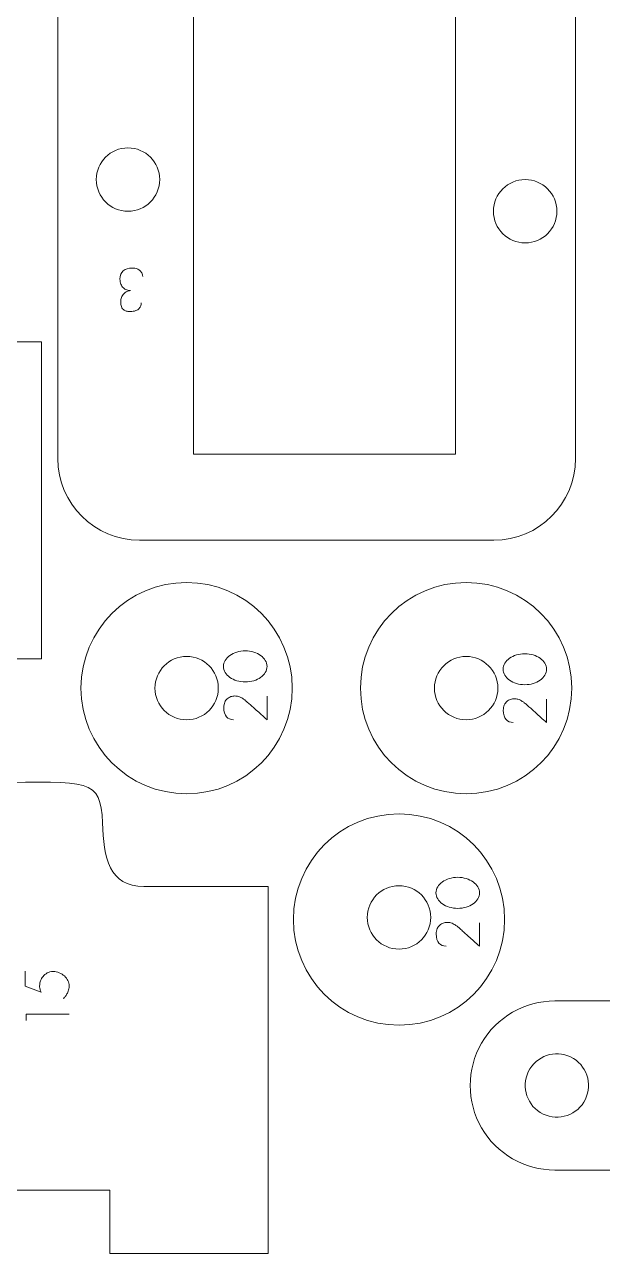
# Model space of a CAD drawing. Header units: millimetres. Extents: x 1 to 3601, y 1 to 1248.
# Drawn here: x 1504.4 to 1531.7, y 929.8 to 988 of the extents above; entities that cross this region are included whole.
import ezdxf

# ---------------------------------------------------------------- set-up
doc = ezdxf.new("R2010")
doc.units = ezdxf.units.MM
doc.layers.get('0').update_dxf_attribs({"lineweight": 5})
doc.layers.add('MARCATGE', color=1, linetype='Continuous', lineweight=5)
doc.layers.add('TALL 1', color=4, linetype='Continuous', lineweight=5)

msp = doc.modelspace()

# ---------------------------------------------------------------- linework, layer by layer
at = {"lineweight": 9}
for points, knots in [([(1472.985, 1004.341), (1472.985, 1004.341), (1472.981, 1004.315), (1472.981, 1004.315), (1472.981, 1004.315), (1472.981, 1004.315), (1456.494, 1004.315), (1456.494, 1004.315), (1456.494, 1004.315), (1456.494, 1004.315), (1456.494, 1004.289), (1456.494, 1004.289), (1456.494, 1004.289), (1456.494, 1004.289), (1456.494, 1002.989), (1456.494, 1002.989), (1456.494, 1002.989), (1456.494, 1002.989), (1453.494, 1002.989), (1453.494, 1002.989), (1453.494, 1002.989), (1453.494, 1002.989), (1453.494, 989.989), (1453.494, 989.989), (1453.494, 989.989), (1453.494, 989.989), (1456.494, 989.989), (1456.494, 989.989), (1456.494, 989.989), (1456.494, 989.989), (1456.494, 970.989), (1456.494, 970.989), (1456.494, 970.989), (1456.494, 970.989), (1453.494, 970.989), (1453.494, 970.989), (1453.494, 970.989), (1453.494, 970.989), (1453.494, 965.989), (1453.494, 965.989), (1453.494, 965.989), (1453.494, 965.989), (1456.494, 965.989), (1456.494, 965.989), (1456.494, 965.989), (1456.494, 965.989), (1456.494, 962.989), (1456.494, 962.989), (1456.494, 962.989), (1456.494, 962.989), (1453.494, 962.989), (1453.494, 962.989), (1453.494, 962.989), (1453.494, 962.989), (1453.494, 957.989), (1453.494, 957.989), (1453.494, 957.989), (1453.494, 957.989), (1456.494, 957.989), (1456.494, 957.989), (1456.494, 957.989), (1456.494, 957.989), (1456.494, 956.689), (1456.494, 956.689), (1456.494, 956.689), (1456.494, 956.689), (1479.994, 956.689), (1479.994, 956.689), (1479.994, 956.689), (1479.994, 956.689), (1479.994, 966.59), (1479.994, 966.59), (1479.994, 966.59), (1479.994, 966.59), (1482.994, 966.59), (1482.994, 966.59), (1482.994, 966.59), (1482.994, 966.59), (1482.994, 956.689), (1482.994, 956.689), (1482.994, 956.689), (1482.994, 956.689), (1502.194, 956.689), (1502.194, 956.689), (1502.194, 956.689), (1502.194, 956.689), (1502.194, 957.989), (1502.194, 957.989), (1502.194, 957.989), (1502.194, 957.989), (1505.194, 957.989), (1505.194, 957.989), (1505.194, 957.989), (1505.194, 957.989), (1505.194, 972.989), (1505.194, 972.989), (1505.194, 972.989), (1505.194, 972.989), (1502.194, 972.989), (1502.194, 972.989), (1502.194, 972.989), (1502.194, 972.989), (1502.194, 992.989), (1502.194, 992.989), (1502.194, 992.989), (1502.194, 992.989), (1505.194, 992.989), (1505.194, 992.989), (1505.194, 992.989), (1505.194, 992.989), (1505.194, 1002.989), (1505.194, 1002.989), (1505.194, 1002.989), (1505.194, 1002.989), (1502.194, 1002.989), (1502.194, 1002.989), (1502.194, 1002.989), (1502.194, 1002.989), (1502.194, 1004.289), (1502.194, 1004.289), (1502.194, 1004.289), (1502.194, 1004.289), (1482.994, 1004.289), (1482.994, 1004.289), (1482.994, 1004.289), (1482.994, 1004.289), (1482.994, 1001.82), (1482.994, 1001.82), (1482.994, 1001.82), (1482.994, 1001.82), (1479.994, 1001.82), (1479.994, 1001.82), (1479.994, 1001.82), (1479.994, 1001.82), (1479.994, 1004.315), (1479.994, 1004.315), (1479.994, 1004.315), (1479.994, 1004.315), (1476.281, 1004.315), (1476.281, 1004.315), (1476.281, 1004.315), (1476.281, 1004.315), (1476.285, 1004.341), (1476.285, 1004.341), (1476.285, 1004.341), (1476.285, 1004.341), (1476.285, 1007.641), (1476.285, 1007.641), (1476.285, 1007.641), (1476.285, 1007.641), (1472.985, 1007.641), (1472.985, 1007.641), (1472.985, 1007.641), (1472.985, 1007.641), (1472.985, 1004.341), (1472.985, 1004.341)], [0, 0, 0, 0, 0.025, 0.025, 0.025, 0.025, 0.05, 0.05, 0.05, 0.05, 0.075, 0.075, 0.075, 0.075, 0.1, 0.1, 0.1, 0.1, 0.125, 0.125, 0.125, 0.125, 0.15, 0.15, 0.15, 0.15, 0.175, 0.175, 0.175, 0.175, 0.2, 0.2, 0.2, 0.2, 0.225, 0.225, 0.225, 0.225, 0.25, 0.25, 0.25, 0.25, 0.275, 0.275, 0.275, 0.275, 0.3, 0.3, 0.3, 0.3, 0.325, 0.325, 0.325, 0.325, 0.35, 0.35, 0.35, 0.35, 0.375, 0.375, 0.375, 0.375, 0.4, 0.4, 0.4, 0.4, 0.425, 0.425, 0.425, 0.425, 0.45, 0.45, 0.45, 0.45, 0.475, 0.475, 0.475, 0.475, 0.5, 0.5, 0.5, 0.5, 0.525, 0.525, 0.525, 0.525, 0.55, 0.55, 0.55, 0.55, 0.575, 0.575, 0.575, 0.575, 0.6, 0.6, 0.6, 0.6, 0.625, 0.625, 0.625, 0.625, 0.65, 0.65, 0.65, 0.65, 0.675, 0.675, 0.675, 0.675, 0.7, 0.7, 0.7, 0.7, 0.725, 0.725, 0.725, 0.725, 0.75, 0.75, 0.75, 0.75, 0.775, 0.775, 0.775, 0.775, 0.8, 0.8, 0.8, 0.8, 0.825, 0.825, 0.825, 0.825, 0.85, 0.85, 0.85, 0.85, 0.875, 0.875, 0.875, 0.875, 0.9, 0.9, 0.9, 0.9, 0.925, 0.925, 0.925, 0.925, 0.95, 0.95, 0.95, 0.95, 1, 1, 1, 1]), ([(1505.972, 991.66), (1505.972, 991.66), (1505.972, 967.459), (1505.972, 967.459), (1505.972, 967.459), (1505.972, 965.335), (1507.711, 963.596), (1509.835, 963.596), (1509.835, 963.596), (1509.835, 963.596), (1526.61, 963.596), (1526.61, 963.596), (1526.61, 963.596), (1528.734, 963.596), (1530.472, 965.335), (1530.472, 967.459), (1530.472, 967.459), (1530.472, 967.459), (1530.472, 991.66), (1530.472, 991.66), (1530.472, 991.66), (1530.472, 993.785), (1528.734, 995.523), (1526.61, 995.523), (1526.61, 995.523), (1526.61, 995.523), (1509.835, 995.523), (1509.835, 995.523), (1509.835, 995.523), (1507.711, 995.523), (1505.972, 993.785), (1505.972, 991.66)], [0, 0, 0, 0, 0.111111, 0.111111, 0.111111, 0.111111, 0.222222, 0.222222, 0.222222, 0.222222, 0.333333, 0.333333, 0.333333, 0.333333, 0.444444, 0.444444, 0.444444, 0.444444, 0.555556, 0.555556, 0.555556, 0.555556, 0.666667, 0.666667, 0.666667, 0.666667, 0.777778, 0.777778, 0.777778, 0.777778, 1, 1, 1, 1]), ([(1512.066, 951.6), (1509.305, 951.6), (1507.066, 953.838), (1507.066, 956.6), (1507.066, 956.6), (1507.066, 959.361), (1509.305, 961.6), (1512.066, 961.6), (1512.066, 961.6), (1514.828, 961.6), (1517.066, 959.361), (1517.066, 956.6), (1517.066, 956.6), (1517.066, 953.838), (1514.828, 951.6), (1512.066, 951.6)], [0, 0, 0, 0, 0.2, 0.2, 0.2, 0.2, 0.4, 0.4, 0.4, 0.4, 0.6, 0.6, 0.6, 0.6, 1, 1, 1, 1]), ([(1525.296, 951.6), (1522.534, 951.6), (1520.296, 953.838), (1520.296, 956.6), (1520.296, 956.6), (1520.296, 959.361), (1522.534, 961.6), (1525.296, 961.6), (1525.296, 961.6), (1528.057, 961.6), (1530.296, 959.361), (1530.296, 956.6), (1530.296, 956.6), (1530.296, 953.838), (1528.057, 951.6), (1525.296, 951.6)], [0, 0, 0, 0, 0.2, 0.2, 0.2, 0.2, 0.4, 0.4, 0.4, 0.4, 0.6, 0.6, 0.6, 0.6, 1, 1, 1, 1]), ([(1497.551, 955.148), (1497.551, 955.148), (1497.551, 955.104), (1497.551, 955.104), (1497.551, 955.104), (1497.551, 955.104), (1497.551, 952.104), (1497.551, 952.104), (1497.551, 952.104), (1497.551, 952.104), (1497.551, 952.148), (1497.551, 952.148), (1497.551, 952.148), (1497.551, 952.148), (1491.421, 952.148), (1491.421, 952.148), (1491.421, 952.148), (1491.421, 952.148), (1491.421, 948.148), (1491.421, 948.148), (1491.421, 948.148), (1491.421, 948.148), (1492.671, 948.148), (1492.671, 948.148), (1492.671, 948.148), (1492.671, 948.148), (1492.671, 945.648), (1492.671, 945.648), (1492.671, 945.648), (1492.671, 945.648), (1491.421, 945.648), (1491.421, 945.648), (1491.421, 945.648), (1491.421, 945.648), (1491.421, 943.148), (1491.421, 943.148), (1491.421, 943.148), (1491.421, 943.148), (1488.421, 943.148), (1488.421, 943.148), (1488.421, 943.148), (1488.421, 943.148), (1488.421, 945.648), (1488.421, 945.648), (1488.421, 945.648), (1488.421, 945.648), (1487.171, 945.648), (1487.171, 945.648), (1487.171, 945.648), (1487.171, 945.648), (1487.171, 948.148), (1487.171, 948.148), (1487.171, 948.148), (1487.171, 948.148), (1488.421, 948.148), (1488.421, 948.148), (1488.421, 948.148), (1488.421, 948.148), (1488.421, 952.148), (1488.421, 952.148), (1488.421, 952.148), (1488.421, 952.148), (1463.924, 952.148), (1463.924, 952.148), (1463.924, 952.148), (1463.924, 952.148), (1463.924, 955.148), (1463.924, 955.148), (1463.924, 955.148), (1463.924, 955.148), (1455.924, 955.148), (1455.924, 955.148), (1455.924, 955.148), (1455.924, 955.148), (1455.924, 929.848), (1455.924, 929.848), (1455.924, 929.848), (1455.924, 929.848), (1460.924, 929.848), (1460.924, 929.848), (1460.924, 929.848), (1460.924, 929.848), (1460.924, 932.848), (1460.924, 932.848), (1460.924, 932.848), (1460.924, 932.848), (1476.424, 932.848), (1476.424, 932.848), (1476.424, 932.848), (1476.424, 932.848), (1476.424, 936.848), (1476.424, 936.848), (1476.424, 936.848), (1476.424, 936.848), (1475.174, 936.848), (1475.174, 936.848), (1475.174, 936.848), (1475.174, 936.848), (1475.174, 939.348), (1475.174, 939.348), (1475.174, 939.348), (1475.174, 939.348), (1476.424, 939.348), (1476.424, 939.348), (1476.424, 939.348), (1476.424, 939.348), (1476.424, 941.848), (1476.424, 941.848), (1476.424, 941.848), (1476.424, 941.848), (1479.424, 941.848), (1479.424, 941.848), (1479.424, 941.848), (1479.424, 941.848), (1479.424, 939.348), (1479.424, 939.348), (1479.424, 939.348), (1479.424, 939.348), (1480.674, 939.348), (1480.674, 939.348), (1480.674, 939.348), (1480.674, 939.348), (1480.674, 936.848), (1480.674, 936.848), (1480.674, 936.848), (1480.674, 936.848), (1479.424, 936.848), (1479.424, 936.848), (1479.424, 936.848), (1479.424, 936.848), (1479.424, 932.848), (1479.424, 932.848), (1479.424, 932.848), (1479.424, 932.848), (1508.424, 932.848), (1508.424, 932.848), (1508.424, 932.848), (1508.424, 932.848), (1508.424, 929.848), (1508.424, 929.848), (1508.424, 929.848), (1508.424, 929.848), (1515.924, 929.848), (1515.924, 929.848), (1515.924, 929.848), (1515.924, 929.848), (1515.924, 947.213), (1515.924, 947.213), (1515.924, 947.213), (1515.924, 947.213), (1510.045, 947.213), (1510.045, 947.213), (1510.045, 947.213), (1508.385, 947.213), (1508.149, 948.57), (1508.084, 950.232), (1508.084, 950.232), (1508.002, 952.343), (1507.446, 952.174), (1502.924, 952.124), (1502.924, 952.124), (1502.924, 953.018), (1502.924, 954.064), (1502.924, 955.148), (1502.924, 955.148), (1502.924, 955.148), (1497.551, 955.148), (1497.551, 955.148)], [0, 0, 0, 0, 0.023256, 0.023256, 0.023256, 0.023256, 0.046512, 0.046512, 0.046512, 0.046512, 0.069767, 0.069767, 0.069767, 0.069767, 0.093023, 0.093023, 0.093023, 0.093023, 0.116279, 0.116279, 0.116279, 0.116279, 0.139535, 0.139535, 0.139535, 0.139535, 0.162791, 0.162791, 0.162791, 0.162791, 0.186047, 0.186047, 0.186047, 0.186047, 0.209302, 0.209302, 0.209302, 0.209302, 0.232558, 0.232558, 0.232558, 0.232558, 0.255814, 0.255814, 0.255814, 0.255814, 0.27907, 0.27907, 0.27907, 0.27907, 0.302326, 0.302326, 0.302326, 0.302326, 0.325581, 0.325581, 0.325581, 0.325581, 0.348837, 0.348837, 0.348837, 0.348837, 0.372093, 0.372093, 0.372093, 0.372093, 0.395349, 0.395349, 0.395349, 0.395349, 0.418605, 0.418605, 0.418605, 0.418605, 0.44186, 0.44186, 0.44186, 0.44186, 0.465116, 0.465116, 0.465116, 0.465116, 0.488372, 0.488372, 0.488372, 0.488372, 0.511628, 0.511628, 0.511628, 0.511628, 0.534884, 0.534884, 0.534884, 0.534884, 0.55814, 0.55814, 0.55814, 0.55814, 0.581395, 0.581395, 0.581395, 0.581395, 0.604651, 0.604651, 0.604651, 0.604651, 0.627907, 0.627907, 0.627907, 0.627907, 0.651163, 0.651163, 0.651163, 0.651163, 0.674419, 0.674419, 0.674419, 0.674419, 0.697674, 0.697674, 0.697674, 0.697674, 0.72093, 0.72093, 0.72093, 0.72093, 0.744186, 0.744186, 0.744186, 0.744186, 0.767442, 0.767442, 0.767442, 0.767442, 0.790698, 0.790698, 0.790698, 0.790698, 0.813953, 0.813953, 0.813953, 0.813953, 0.837209, 0.837209, 0.837209, 0.837209, 0.860465, 0.860465, 0.860465, 0.860465, 0.883721, 0.883721, 0.883721, 0.883721, 0.906977, 0.906977, 0.906977, 0.906977, 0.930233, 0.930233, 0.930233, 0.930233, 0.953488, 0.953488, 0.953488, 0.953488, 1, 1, 1, 1]), ([(1522.118, 940.649), (1519.357, 940.649), (1517.118, 942.888), (1517.118, 945.649), (1517.118, 945.649), (1517.118, 948.411), (1519.357, 950.649), (1522.118, 950.649), (1522.118, 950.649), (1524.88, 950.649), (1527.118, 948.411), (1527.118, 945.649), (1527.118, 945.649), (1527.118, 942.888), (1524.88, 940.649), (1522.118, 940.649)], [0, 0, 0, 0, 0.2, 0.2, 0.2, 0.2, 0.4, 0.4, 0.4, 0.4, 0.6, 0.6, 0.6, 0.6, 1, 1, 1, 1]), ([(1567.593, 932.545), (1567.593, 932.545), (1567.816, 932.674), (1567.816, 932.674), (1567.816, 932.674), (1566.016, 931.575), (1563.714, 931.477), (1561.783, 932.545), (1561.783, 932.545), (1560.302, 933.365), (1558.536, 933.795), (1556.842, 933.795), (1556.842, 933.795), (1556.842, 933.795), (1529.489, 933.795), (1529.489, 933.795), (1529.489, 933.795), (1528.06, 933.795), (1526.739, 934.558), (1526.025, 935.795), (1526.025, 935.795), (1525.31, 937.033), (1525.31, 938.558), (1526.025, 939.795), (1526.025, 939.795), (1526.739, 941.033), (1528.06, 941.795), (1529.489, 941.795), (1529.489, 941.795), (1529.489, 941.795), (1556.842, 941.795), (1556.842, 941.795), (1556.842, 941.795), (1558.536, 941.795), (1560.302, 942.225), (1561.783, 943.045), (1561.783, 943.045), (1563.705, 944.108), (1565.995, 944.016), (1567.791, 942.932), (1567.791, 942.932), (1567.791, 942.932), (1567.593, 943.045), (1567.593, 943.045), (1567.593, 943.045), (1569.075, 942.225), (1570.841, 941.795), (1572.534, 941.795), (1572.534, 941.795), (1572.534, 941.795), (1578.062, 941.795), (1578.062, 941.795), (1578.062, 941.795), (1579.491, 941.795), (1580.811, 941.033), (1581.526, 939.795), (1581.526, 939.795), (1582.24, 938.558), (1582.24, 937.033), (1581.526, 935.795), (1581.526, 935.795), (1580.811, 934.558), (1579.491, 933.795), (1578.062, 933.795), (1578.062, 933.795), (1578.062, 933.795), (1572.534, 933.795), (1572.534, 933.795), (1572.534, 933.795), (1570.841, 933.795), (1569.075, 933.365), (1567.593, 932.545)], [0, 0, 0, 0, 0.052632, 0.052632, 0.052632, 0.052632, 0.105263, 0.105263, 0.105263, 0.105263, 0.157895, 0.157895, 0.157895, 0.157895, 0.210526, 0.210526, 0.210526, 0.210526, 0.263158, 0.263158, 0.263158, 0.263158, 0.315789, 0.315789, 0.315789, 0.315789, 0.368421, 0.368421, 0.368421, 0.368421, 0.421053, 0.421053, 0.421053, 0.421053, 0.473684, 0.473684, 0.473684, 0.473684, 0.526316, 0.526316, 0.526316, 0.526316, 0.578947, 0.578947, 0.578947, 0.578947, 0.631579, 0.631579, 0.631579, 0.631579, 0.684211, 0.684211, 0.684211, 0.684211, 0.736842, 0.736842, 0.736842, 0.736842, 0.789474, 0.789474, 0.789474, 0.789474, 0.842105, 0.842105, 0.842105, 0.842105, 0.894737, 0.894737, 0.894737, 0.894737, 1, 1, 1, 1])]:
    msp.add_open_spline(points, degree=3, knots=knots, dxfattribs=at)
at = {"layer": 'MARCATGE', "lineweight": 9}
for points, knots in [([(1509.993, 976.082), (1509.987, 976.125), (1509.974, 976.17), (1509.955, 976.216), (1509.955, 976.216), (1509.935, 976.262), (1509.906, 976.305), (1509.868, 976.344), (1509.868, 976.344), (1509.831, 976.384), (1509.781, 976.416), (1509.72, 976.441), (1509.72, 976.441), (1509.659, 976.467), (1509.583, 976.48), (1509.493, 976.48), (1509.493, 976.48), (1509.313, 976.478), (1509.17, 976.434), (1509.067, 976.348), (1509.067, 976.348), (1508.964, 976.263), (1508.912, 976.13), (1508.912, 975.949), (1508.912, 975.949), (1508.912, 975.859), (1508.926, 975.78), (1508.956, 975.712), (1508.956, 975.712), (1508.985, 975.644), (1509.023, 975.588), (1509.071, 975.544), (1509.071, 975.544), (1509.119, 975.5), (1509.173, 975.466), (1509.232, 975.444), (1509.232, 975.444), (1509.291, 975.421), (1509.351, 975.41), (1509.411, 975.41), (1509.411, 975.41), (1509.351, 975.412), (1509.293, 975.4), (1509.238, 975.373), (1509.238, 975.373), (1509.182, 975.347), (1509.133, 975.31), (1509.09, 975.262), (1509.09, 975.262), (1509.046, 975.214), (1509.011, 975.157), (1508.985, 975.092), (1508.985, 975.092), (1508.959, 975.028), (1508.946, 974.958), (1508.946, 974.882), (1508.946, 974.882), (1508.946, 974.861), (1508.946, 974.835), (1508.947, 974.803), (1508.947, 974.803), (1508.948, 974.771), (1508.953, 974.738), (1508.961, 974.704), (1508.961, 974.704), (1508.97, 974.671), (1508.983, 974.637), (1509.001, 974.603), (1509.001, 974.603), (1509.019, 974.569), (1509.044, 974.538), (1509.077, 974.511), (1509.077, 974.511), (1509.11, 974.484), (1509.152, 974.462), (1509.204, 974.446), (1509.204, 974.446), (1509.256, 974.43), (1509.318, 974.422), (1509.392, 974.422), (1509.392, 974.422), (1509.504, 974.422), (1509.594, 974.436), (1509.661, 974.463), (1509.661, 974.463), (1509.728, 974.49), (1509.78, 974.524), (1509.816, 974.565), (1509.816, 974.565), (1509.853, 974.605), (1509.878, 974.649), (1509.892, 974.697), (1509.892, 974.697), (1509.907, 974.745), (1509.916, 974.791), (1509.922, 974.834), (1509.922, 974.834), (1509.916, 974.791), (1509.907, 974.745), (1509.892, 974.697), (1509.892, 974.697), (1509.878, 974.649), (1509.853, 974.605), (1509.816, 974.565), (1509.816, 974.565), (1509.78, 974.524), (1509.728, 974.49), (1509.661, 974.463), (1509.661, 974.463), (1509.594, 974.436), (1509.504, 974.422), (1509.392, 974.422), (1509.392, 974.422), (1509.318, 974.422), (1509.256, 974.43), (1509.204, 974.446), (1509.204, 974.446), (1509.152, 974.462), (1509.11, 974.484), (1509.077, 974.511), (1509.077, 974.511), (1509.044, 974.538), (1509.019, 974.569), (1509.001, 974.603), (1509.001, 974.603), (1508.983, 974.637), (1508.97, 974.671), (1508.961, 974.704), (1508.961, 974.704), (1508.953, 974.738), (1508.948, 974.771), (1508.947, 974.802), (1508.947, 974.802), (1508.946, 974.833), (1508.946, 974.86), (1508.946, 974.882), (1508.946, 974.882), (1508.946, 974.958), (1508.959, 975.028), (1508.985, 975.092), (1508.985, 975.092), (1509.011, 975.157), (1509.046, 975.214), (1509.09, 975.262), (1509.09, 975.262), (1509.133, 975.31), (1509.182, 975.347), (1509.238, 975.373), (1509.238, 975.373), (1509.293, 975.4), (1509.351, 975.412), (1509.411, 975.41), (1509.411, 975.41), (1509.351, 975.41), (1509.291, 975.421), (1509.232, 975.444), (1509.232, 975.444), (1509.173, 975.466), (1509.119, 975.5), (1509.071, 975.544), (1509.071, 975.544), (1509.023, 975.588), (1508.985, 975.644), (1508.956, 975.712), (1508.956, 975.712), (1508.926, 975.78), (1508.912, 975.859), (1508.912, 975.949), (1508.912, 975.949), (1508.912, 976.13), (1508.964, 976.263), (1509.067, 976.348), (1509.067, 976.348), (1509.17, 976.434), (1509.313, 976.478), (1509.493, 976.48), (1509.493, 976.48), (1509.583, 976.48), (1509.659, 976.467), (1509.72, 976.441), (1509.72, 976.441), (1509.781, 976.416), (1509.831, 976.384), (1509.868, 976.344), (1509.868, 976.344), (1509.906, 976.305), (1509.935, 976.262), (1509.955, 976.216), (1509.955, 976.216), (1509.974, 976.17), (1509.987, 976.125), (1509.993, 976.082)], [0, 0, 0, 0, 0.020408, 0.020408, 0.020408, 0.020408, 0.040816, 0.040816, 0.040816, 0.040816, 0.061224, 0.061224, 0.061224, 0.061224, 0.081633, 0.081633, 0.081633, 0.081633, 0.102041, 0.102041, 0.102041, 0.102041, 0.122449, 0.122449, 0.122449, 0.122449, 0.142857, 0.142857, 0.142857, 0.142857, 0.163265, 0.163265, 0.163265, 0.163265, 0.183673, 0.183673, 0.183673, 0.183673, 0.204082, 0.204082, 0.204082, 0.204082, 0.22449, 0.22449, 0.22449, 0.22449, 0.244898, 0.244898, 0.244898, 0.244898, 0.265306, 0.265306, 0.265306, 0.265306, 0.285714, 0.285714, 0.285714, 0.285714, 0.306122, 0.306122, 0.306122, 0.306122, 0.326531, 0.326531, 0.326531, 0.326531, 0.346939, 0.346939, 0.346939, 0.346939, 0.367347, 0.367347, 0.367347, 0.367347, 0.387755, 0.387755, 0.387755, 0.387755, 0.408163, 0.408163, 0.408163, 0.408163, 0.428571, 0.428571, 0.428571, 0.428571, 0.44898, 0.44898, 0.44898, 0.44898, 0.469388, 0.469388, 0.469388, 0.469388, 0.489796, 0.489796, 0.489796, 0.489796, 0.510204, 0.510204, 0.510204, 0.510204, 0.530612, 0.530612, 0.530612, 0.530612, 0.55102, 0.55102, 0.55102, 0.55102, 0.571429, 0.571429, 0.571429, 0.571429, 0.591837, 0.591837, 0.591837, 0.591837, 0.612245, 0.612245, 0.612245, 0.612245, 0.632653, 0.632653, 0.632653, 0.632653, 0.653061, 0.653061, 0.653061, 0.653061, 0.673469, 0.673469, 0.673469, 0.673469, 0.693878, 0.693878, 0.693878, 0.693878, 0.714286, 0.714286, 0.714286, 0.714286, 0.734694, 0.734694, 0.734694, 0.734694, 0.755102, 0.755102, 0.755102, 0.755102, 0.77551, 0.77551, 0.77551, 0.77551, 0.795918, 0.795918, 0.795918, 0.795918, 0.816327, 0.816327, 0.816327, 0.816327, 0.836735, 0.836735, 0.836735, 0.836735, 0.857143, 0.857143, 0.857143, 0.857143, 0.877551, 0.877551, 0.877551, 0.877551, 0.897959, 0.897959, 0.897959, 0.897959, 0.918367, 0.918367, 0.918367, 0.918367, 0.938776, 0.938776, 0.938776, 0.938776, 0.959184, 0.959184, 0.959184, 0.959184, 1, 1, 1, 1]), ([(1515.87, 957.628), (1515.87, 957.526), (1515.844, 957.431), (1515.79, 957.343), (1515.79, 957.343), (1515.736, 957.254), (1515.663, 957.177), (1515.57, 957.11), (1515.57, 957.11), (1515.477, 957.043), (1515.368, 956.99), (1515.243, 956.952), (1515.243, 956.952), (1515.117, 956.913), (1514.984, 956.894), (1514.843, 956.894), (1514.843, 956.894), (1514.702, 956.894), (1514.569, 956.913), (1514.444, 956.952), (1514.444, 956.952), (1514.319, 956.99), (1514.21, 957.043), (1514.116, 957.11), (1514.116, 957.11), (1514.023, 957.177), (1513.949, 957.254), (1513.895, 957.343), (1513.895, 957.343), (1513.84, 957.431), (1513.813, 957.526), (1513.813, 957.628), (1513.813, 957.628), (1513.813, 957.729), (1513.84, 957.824), (1513.895, 957.913), (1513.895, 957.913), (1513.949, 958.001), (1514.023, 958.079), (1514.116, 958.146), (1514.116, 958.146), (1514.21, 958.212), (1514.319, 958.265), (1514.444, 958.304), (1514.444, 958.304), (1514.569, 958.342), (1514.702, 958.361), (1514.843, 958.361), (1514.843, 958.361), (1514.984, 958.361), (1515.117, 958.342), (1515.243, 958.304), (1515.243, 958.304), (1515.368, 958.265), (1515.477, 958.212), (1515.57, 958.146), (1515.57, 958.146), (1515.663, 958.079), (1515.736, 958.001), (1515.79, 957.913), (1515.79, 957.913), (1515.844, 957.824), (1515.87, 957.729), (1515.87, 957.628)], [0, 0, 0, 0, 0.058824, 0.058824, 0.058824, 0.058824, 0.117647, 0.117647, 0.117647, 0.117647, 0.176471, 0.176471, 0.176471, 0.176471, 0.235294, 0.235294, 0.235294, 0.235294, 0.294118, 0.294118, 0.294118, 0.294118, 0.352941, 0.352941, 0.352941, 0.352941, 0.411765, 0.411765, 0.411765, 0.411765, 0.470588, 0.470588, 0.470588, 0.470588, 0.529412, 0.529412, 0.529412, 0.529412, 0.588235, 0.588235, 0.588235, 0.588235, 0.647059, 0.647059, 0.647059, 0.647059, 0.705882, 0.705882, 0.705882, 0.705882, 0.764706, 0.764706, 0.764706, 0.764706, 0.823529, 0.823529, 0.823529, 0.823529, 0.882353, 0.882353, 0.882353, 0.882353, 1, 1, 1, 1]), ([(1529.1, 957.495), (1529.1, 957.394), (1529.073, 957.299), (1529.019, 957.21), (1529.019, 957.21), (1528.966, 957.122), (1528.892, 957.044), (1528.799, 956.977), (1528.799, 956.977), (1528.706, 956.911), (1528.597, 956.858), (1528.472, 956.819), (1528.472, 956.819), (1528.347, 956.781), (1528.213, 956.762), (1528.072, 956.762), (1528.072, 956.762), (1527.931, 956.762), (1527.798, 956.781), (1527.673, 956.819), (1527.673, 956.819), (1527.548, 956.858), (1527.439, 956.911), (1527.346, 956.977), (1527.346, 956.977), (1527.253, 957.044), (1527.179, 957.122), (1527.124, 957.21), (1527.124, 957.21), (1527.07, 957.299), (1527.042, 957.394), (1527.042, 957.495), (1527.042, 957.495), (1527.042, 957.597), (1527.07, 957.692), (1527.124, 957.78), (1527.124, 957.78), (1527.179, 957.869), (1527.253, 957.946), (1527.346, 958.013), (1527.346, 958.013), (1527.439, 958.08), (1527.548, 958.133), (1527.673, 958.171), (1527.673, 958.171), (1527.798, 958.21), (1527.931, 958.229), (1528.072, 958.229), (1528.072, 958.229), (1528.213, 958.229), (1528.347, 958.21), (1528.472, 958.171), (1528.472, 958.171), (1528.597, 958.133), (1528.706, 958.08), (1528.799, 958.013), (1528.799, 958.013), (1528.892, 957.946), (1528.966, 957.869), (1529.019, 957.78), (1529.019, 957.78), (1529.073, 957.692), (1529.1, 957.597), (1529.1, 957.495)], [0, 0, 0, 0, 0.058824, 0.058824, 0.058824, 0.058824, 0.117647, 0.117647, 0.117647, 0.117647, 0.176471, 0.176471, 0.176471, 0.176471, 0.235294, 0.235294, 0.235294, 0.235294, 0.294118, 0.294118, 0.294118, 0.294118, 0.352941, 0.352941, 0.352941, 0.352941, 0.411765, 0.411765, 0.411765, 0.411765, 0.470588, 0.470588, 0.470588, 0.470588, 0.529412, 0.529412, 0.529412, 0.529412, 0.588235, 0.588235, 0.588235, 0.588235, 0.647059, 0.647059, 0.647059, 0.647059, 0.705882, 0.705882, 0.705882, 0.705882, 0.764706, 0.764706, 0.764706, 0.764706, 0.823529, 0.823529, 0.823529, 0.823529, 0.882353, 0.882353, 0.882353, 0.882353, 1, 1, 1, 1]), ([(1515.87, 955.102), (1515.682, 955.271), (1515.512, 955.425), (1515.36, 955.562), (1515.36, 955.562), (1515.296, 955.62), (1515.232, 955.678), (1515.168, 955.735), (1515.168, 955.735), (1515.104, 955.793), (1515.045, 955.845), (1514.993, 955.891), (1514.993, 955.891), (1514.94, 955.937), (1514.895, 955.975), (1514.859, 956.006), (1514.859, 956.006), (1514.822, 956.037), (1514.799, 956.056), (1514.79, 956.061), (1514.79, 956.061), (1514.771, 956.073), (1514.749, 956.088), (1514.723, 956.107), (1514.723, 956.107), (1514.698, 956.125), (1514.668, 956.144), (1514.633, 956.162), (1514.633, 956.162), (1514.598, 956.179), (1514.557, 956.195), (1514.51, 956.208), (1514.51, 956.208), (1514.463, 956.221), (1514.409, 956.228), (1514.346, 956.228), (1514.346, 956.228), (1514.284, 956.228), (1514.222, 956.218), (1514.16, 956.197), (1514.16, 956.197), (1514.098, 956.176), (1514.042, 956.144), (1513.992, 956.101), (1513.992, 956.101), (1513.942, 956.058), (1513.902, 956.002), (1513.871, 955.933), (1513.871, 955.933), (1513.84, 955.864), (1513.824, 955.781), (1513.824, 955.683), (1513.824, 955.683), (1513.826, 955.486), (1513.87, 955.34), (1513.954, 955.247), (1513.954, 955.247), (1514.039, 955.154), (1514.151, 955.107), (1514.29, 955.107), (1514.29, 955.107), (1514.151, 955.107), (1514.039, 955.154), (1513.954, 955.247), (1513.954, 955.247), (1513.87, 955.34), (1513.826, 955.486), (1513.824, 955.683), (1513.824, 955.683), (1513.824, 955.781), (1513.84, 955.864), (1513.871, 955.933), (1513.871, 955.933), (1513.902, 956.002), (1513.942, 956.058), (1513.992, 956.101), (1513.992, 956.101), (1514.042, 956.144), (1514.098, 956.176), (1514.16, 956.197), (1514.16, 956.197), (1514.222, 956.218), (1514.284, 956.228), (1514.346, 956.228), (1514.346, 956.228), (1514.409, 956.228), (1514.463, 956.221), (1514.51, 956.208), (1514.51, 956.208), (1514.557, 956.195), (1514.598, 956.179), (1514.633, 956.162), (1514.633, 956.162), (1514.668, 956.144), (1514.698, 956.125), (1514.723, 956.107), (1514.723, 956.107), (1514.749, 956.088), (1514.771, 956.073), (1514.79, 956.061), (1514.79, 956.061), (1514.799, 956.056), (1514.822, 956.037), (1514.859, 956.006), (1514.859, 956.006), (1514.895, 955.975), (1514.94, 955.937), (1514.993, 955.891), (1514.993, 955.891), (1515.045, 955.845), (1515.104, 955.793), (1515.168, 955.735), (1515.168, 955.735), (1515.232, 955.678), (1515.296, 955.62), (1515.36, 955.562), (1515.36, 955.562), (1515.512, 955.425), (1515.682, 955.271), (1515.87, 955.102), (1515.87, 955.102), (1515.87, 955.102), (1515.87, 956.214), (1515.87, 956.214), (1515.87, 956.214), (1515.87, 956.214), (1515.87, 955.102), (1515.87, 955.102)], [0, 0, 0, 0, 0.030303, 0.030303, 0.030303, 0.030303, 0.060606, 0.060606, 0.060606, 0.060606, 0.090909, 0.090909, 0.090909, 0.090909, 0.121212, 0.121212, 0.121212, 0.121212, 0.151515, 0.151515, 0.151515, 0.151515, 0.181818, 0.181818, 0.181818, 0.181818, 0.212121, 0.212121, 0.212121, 0.212121, 0.242424, 0.242424, 0.242424, 0.242424, 0.272727, 0.272727, 0.272727, 0.272727, 0.30303, 0.30303, 0.30303, 0.30303, 0.333333, 0.333333, 0.333333, 0.333333, 0.363636, 0.363636, 0.363636, 0.363636, 0.393939, 0.393939, 0.393939, 0.393939, 0.424242, 0.424242, 0.424242, 0.424242, 0.454545, 0.454545, 0.454545, 0.454545, 0.484848, 0.484848, 0.484848, 0.484848, 0.515152, 0.515152, 0.515152, 0.515152, 0.545455, 0.545455, 0.545455, 0.545455, 0.575758, 0.575758, 0.575758, 0.575758, 0.606061, 0.606061, 0.606061, 0.606061, 0.636364, 0.636364, 0.636364, 0.636364, 0.666667, 0.666667, 0.666667, 0.666667, 0.69697, 0.69697, 0.69697, 0.69697, 0.727273, 0.727273, 0.727273, 0.727273, 0.757576, 0.757576, 0.757576, 0.757576, 0.787879, 0.787879, 0.787879, 0.787879, 0.818182, 0.818182, 0.818182, 0.818182, 0.848485, 0.848485, 0.848485, 0.848485, 0.878788, 0.878788, 0.878788, 0.878788, 0.909091, 0.909091, 0.909091, 0.909091, 0.939394, 0.939394, 0.939394, 0.939394, 1, 1, 1, 1]), ([(1529.1, 954.97), (1528.912, 955.139), (1528.741, 955.292), (1528.589, 955.43), (1528.589, 955.43), (1528.525, 955.488), (1528.461, 955.546), (1528.397, 955.603), (1528.397, 955.603), (1528.333, 955.661), (1528.275, 955.712), (1528.222, 955.758), (1528.222, 955.758), (1528.169, 955.804), (1528.125, 955.843), (1528.088, 955.874), (1528.088, 955.874), (1528.051, 955.905), (1528.028, 955.923), (1528.019, 955.929), (1528.019, 955.929), (1528, 955.94), (1527.978, 955.955), (1527.952, 955.974), (1527.952, 955.974), (1527.927, 955.993), (1527.897, 956.011), (1527.862, 956.029), (1527.862, 956.029), (1527.827, 956.047), (1527.786, 956.063), (1527.739, 956.076), (1527.739, 956.076), (1527.692, 956.089), (1527.638, 956.096), (1527.576, 956.096), (1527.576, 956.096), (1527.514, 956.096), (1527.451, 956.085), (1527.389, 956.065), (1527.389, 956.065), (1527.327, 956.044), (1527.271, 956.012), (1527.221, 955.969), (1527.221, 955.969), (1527.172, 955.925), (1527.131, 955.869), (1527.1, 955.801), (1527.1, 955.801), (1527.069, 955.732), (1527.054, 955.649), (1527.054, 955.551), (1527.054, 955.551), (1527.055, 955.353), (1527.099, 955.208), (1527.183, 955.115), (1527.183, 955.115), (1527.268, 955.022), (1527.38, 954.975), (1527.519, 954.975), (1527.519, 954.975), (1527.38, 954.975), (1527.268, 955.022), (1527.183, 955.115), (1527.183, 955.115), (1527.099, 955.208), (1527.055, 955.353), (1527.054, 955.551), (1527.054, 955.551), (1527.054, 955.649), (1527.069, 955.732), (1527.1, 955.801), (1527.1, 955.801), (1527.131, 955.869), (1527.172, 955.925), (1527.221, 955.969), (1527.221, 955.969), (1527.271, 956.012), (1527.327, 956.044), (1527.389, 956.065), (1527.389, 956.065), (1527.451, 956.085), (1527.514, 956.096), (1527.576, 956.096), (1527.576, 956.096), (1527.638, 956.096), (1527.692, 956.089), (1527.739, 956.076), (1527.739, 956.076), (1527.786, 956.063), (1527.827, 956.047), (1527.862, 956.029), (1527.862, 956.029), (1527.897, 956.011), (1527.927, 955.993), (1527.952, 955.974), (1527.952, 955.974), (1527.978, 955.955), (1528, 955.94), (1528.019, 955.929), (1528.019, 955.929), (1528.028, 955.923), (1528.051, 955.905), (1528.088, 955.874), (1528.088, 955.874), (1528.125, 955.843), (1528.169, 955.804), (1528.222, 955.758), (1528.222, 955.758), (1528.275, 955.712), (1528.333, 955.661), (1528.397, 955.603), (1528.397, 955.603), (1528.461, 955.546), (1528.525, 955.488), (1528.589, 955.43), (1528.589, 955.43), (1528.741, 955.292), (1528.912, 955.139), (1529.1, 954.97), (1529.1, 954.97), (1529.1, 954.97), (1529.1, 956.081), (1529.1, 956.081), (1529.1, 956.081), (1529.1, 956.081), (1529.1, 954.97), (1529.1, 954.97)], [0, 0, 0, 0, 0.030303, 0.030303, 0.030303, 0.030303, 0.060606, 0.060606, 0.060606, 0.060606, 0.090909, 0.090909, 0.090909, 0.090909, 0.121212, 0.121212, 0.121212, 0.121212, 0.151515, 0.151515, 0.151515, 0.151515, 0.181818, 0.181818, 0.181818, 0.181818, 0.212121, 0.212121, 0.212121, 0.212121, 0.242424, 0.242424, 0.242424, 0.242424, 0.272727, 0.272727, 0.272727, 0.272727, 0.30303, 0.30303, 0.30303, 0.30303, 0.333333, 0.333333, 0.333333, 0.333333, 0.363636, 0.363636, 0.363636, 0.363636, 0.393939, 0.393939, 0.393939, 0.393939, 0.424242, 0.424242, 0.424242, 0.424242, 0.454545, 0.454545, 0.454545, 0.454545, 0.484848, 0.484848, 0.484848, 0.484848, 0.515152, 0.515152, 0.515152, 0.515152, 0.545455, 0.545455, 0.545455, 0.545455, 0.575758, 0.575758, 0.575758, 0.575758, 0.606061, 0.606061, 0.606061, 0.606061, 0.636364, 0.636364, 0.636364, 0.636364, 0.666667, 0.666667, 0.666667, 0.666667, 0.69697, 0.69697, 0.69697, 0.69697, 0.727273, 0.727273, 0.727273, 0.727273, 0.757576, 0.757576, 0.757576, 0.757576, 0.787879, 0.787879, 0.787879, 0.787879, 0.818182, 0.818182, 0.818182, 0.818182, 0.848485, 0.848485, 0.848485, 0.848485, 0.878788, 0.878788, 0.878788, 0.878788, 0.909091, 0.909091, 0.909091, 0.909091, 0.939394, 0.939394, 0.939394, 0.939394, 1, 1, 1, 1]), ([(1525.925, 946.912), (1525.925, 946.81), (1525.898, 946.715), (1525.844, 946.627), (1525.844, 946.627), (1525.791, 946.538), (1525.717, 946.461), (1525.624, 946.394), (1525.624, 946.394), (1525.531, 946.327), (1525.422, 946.275), (1525.297, 946.236), (1525.297, 946.236), (1525.172, 946.197), (1525.038, 946.178), (1524.897, 946.178), (1524.897, 946.178), (1524.756, 946.178), (1524.623, 946.197), (1524.498, 946.236), (1524.498, 946.236), (1524.373, 946.275), (1524.264, 946.327), (1524.171, 946.394), (1524.171, 946.394), (1524.078, 946.461), (1524.004, 946.538), (1523.949, 946.627), (1523.949, 946.627), (1523.895, 946.715), (1523.867, 946.81), (1523.867, 946.912), (1523.867, 946.912), (1523.867, 947.014), (1523.895, 947.109), (1523.949, 947.197), (1523.949, 947.197), (1524.004, 947.285), (1524.078, 947.363), (1524.171, 947.43), (1524.171, 947.43), (1524.264, 947.497), (1524.373, 947.549), (1524.498, 947.588), (1524.498, 947.588), (1524.623, 947.626), (1524.756, 947.646), (1524.897, 947.646), (1524.897, 947.646), (1525.038, 947.646), (1525.172, 947.626), (1525.297, 947.588), (1525.297, 947.588), (1525.422, 947.549), (1525.531, 947.497), (1525.624, 947.43), (1525.624, 947.43), (1525.717, 947.363), (1525.791, 947.285), (1525.844, 947.197), (1525.844, 947.197), (1525.898, 947.109), (1525.925, 947.014), (1525.925, 946.912)], [0, 0, 0, 0, 0.058824, 0.058824, 0.058824, 0.058824, 0.117647, 0.117647, 0.117647, 0.117647, 0.176471, 0.176471, 0.176471, 0.176471, 0.235294, 0.235294, 0.235294, 0.235294, 0.294118, 0.294118, 0.294118, 0.294118, 0.352941, 0.352941, 0.352941, 0.352941, 0.411765, 0.411765, 0.411765, 0.411765, 0.470588, 0.470588, 0.470588, 0.470588, 0.529412, 0.529412, 0.529412, 0.529412, 0.588235, 0.588235, 0.588235, 0.588235, 0.647059, 0.647059, 0.647059, 0.647059, 0.705882, 0.705882, 0.705882, 0.705882, 0.764706, 0.764706, 0.764706, 0.764706, 0.823529, 0.823529, 0.823529, 0.823529, 0.882353, 0.882353, 0.882353, 0.882353, 1, 1, 1, 1]), ([(1525.925, 944.386), (1525.737, 944.555), (1525.566, 944.709), (1525.414, 944.846), (1525.414, 944.846), (1525.35, 944.904), (1525.286, 944.962), (1525.222, 945.02), (1525.222, 945.02), (1525.158, 945.077), (1525.1, 945.129), (1525.047, 945.175), (1525.047, 945.175), (1524.994, 945.221), (1524.95, 945.26), (1524.913, 945.291), (1524.913, 945.291), (1524.876, 945.322), (1524.853, 945.34), (1524.844, 945.346), (1524.844, 945.346), (1524.825, 945.357), (1524.803, 945.372), (1524.777, 945.391), (1524.777, 945.391), (1524.752, 945.41), (1524.722, 945.428), (1524.687, 945.446), (1524.687, 945.446), (1524.652, 945.464), (1524.611, 945.479), (1524.564, 945.492), (1524.564, 945.492), (1524.517, 945.506), (1524.463, 945.512), (1524.401, 945.512), (1524.401, 945.512), (1524.339, 945.512), (1524.276, 945.502), (1524.214, 945.481), (1524.214, 945.481), (1524.152, 945.46), (1524.096, 945.428), (1524.046, 945.385), (1524.046, 945.385), (1523.997, 945.342), (1523.956, 945.286), (1523.925, 945.217), (1523.925, 945.217), (1523.894, 945.149), (1523.879, 945.065), (1523.879, 944.968), (1523.879, 944.968), (1523.88, 944.77), (1523.924, 944.625), (1524.008, 944.531), (1524.008, 944.531), (1524.093, 944.438), (1524.205, 944.392), (1524.344, 944.392), (1524.344, 944.392), (1524.205, 944.392), (1524.093, 944.438), (1524.008, 944.531), (1524.008, 944.531), (1523.924, 944.625), (1523.88, 944.77), (1523.879, 944.968), (1523.879, 944.968), (1523.879, 945.065), (1523.894, 945.149), (1523.925, 945.217), (1523.925, 945.217), (1523.956, 945.286), (1523.997, 945.342), (1524.046, 945.385), (1524.046, 945.385), (1524.096, 945.428), (1524.152, 945.46), (1524.214, 945.481), (1524.214, 945.481), (1524.276, 945.502), (1524.339, 945.512), (1524.401, 945.512), (1524.401, 945.512), (1524.463, 945.512), (1524.517, 945.506), (1524.564, 945.492), (1524.564, 945.492), (1524.611, 945.479), (1524.652, 945.464), (1524.687, 945.446), (1524.687, 945.446), (1524.722, 945.428), (1524.752, 945.41), (1524.777, 945.391), (1524.777, 945.391), (1524.803, 945.372), (1524.825, 945.357), (1524.844, 945.346), (1524.844, 945.346), (1524.853, 945.34), (1524.876, 945.322), (1524.913, 945.291), (1524.913, 945.291), (1524.95, 945.26), (1524.994, 945.221), (1525.047, 945.175), (1525.047, 945.175), (1525.1, 945.129), (1525.158, 945.077), (1525.222, 945.02), (1525.222, 945.02), (1525.286, 944.962), (1525.35, 944.904), (1525.414, 944.846), (1525.414, 944.846), (1525.566, 944.709), (1525.737, 944.555), (1525.925, 944.386), (1525.925, 944.386), (1525.925, 944.386), (1525.925, 945.498), (1525.925, 945.498), (1525.925, 945.498), (1525.925, 945.498), (1525.925, 944.386), (1525.925, 944.386)], [0, 0, 0, 0, 0.030303, 0.030303, 0.030303, 0.030303, 0.060606, 0.060606, 0.060606, 0.060606, 0.090909, 0.090909, 0.090909, 0.090909, 0.121212, 0.121212, 0.121212, 0.121212, 0.151515, 0.151515, 0.151515, 0.151515, 0.181818, 0.181818, 0.181818, 0.181818, 0.212121, 0.212121, 0.212121, 0.212121, 0.242424, 0.242424, 0.242424, 0.242424, 0.272727, 0.272727, 0.272727, 0.272727, 0.30303, 0.30303, 0.30303, 0.30303, 0.333333, 0.333333, 0.333333, 0.333333, 0.363636, 0.363636, 0.363636, 0.363636, 0.393939, 0.393939, 0.393939, 0.393939, 0.424242, 0.424242, 0.424242, 0.424242, 0.454545, 0.454545, 0.454545, 0.454545, 0.484848, 0.484848, 0.484848, 0.484848, 0.515152, 0.515152, 0.515152, 0.515152, 0.545455, 0.545455, 0.545455, 0.545455, 0.575758, 0.575758, 0.575758, 0.575758, 0.606061, 0.606061, 0.606061, 0.606061, 0.636364, 0.636364, 0.636364, 0.636364, 0.666667, 0.666667, 0.666667, 0.666667, 0.69697, 0.69697, 0.69697, 0.69697, 0.727273, 0.727273, 0.727273, 0.727273, 0.757576, 0.757576, 0.757576, 0.757576, 0.787879, 0.787879, 0.787879, 0.787879, 0.818182, 0.818182, 0.818182, 0.818182, 0.848485, 0.848485, 0.848485, 0.848485, 0.878788, 0.878788, 0.878788, 0.878788, 0.909091, 0.909091, 0.909091, 0.909091, 0.939394, 0.939394, 0.939394, 0.939394, 1, 1, 1, 1]), ([(1506.227, 941.911), (1506.24, 941.922), (1506.261, 941.943), (1506.29, 941.973), (1506.29, 941.973), (1506.32, 942.003), (1506.35, 942.042), (1506.381, 942.09), (1506.381, 942.09), (1506.412, 942.138), (1506.439, 942.196), (1506.464, 942.264), (1506.464, 942.264), (1506.488, 942.332), (1506.502, 942.411), (1506.503, 942.501), (1506.503, 942.501), (1506.503, 942.591), (1506.484, 942.677), (1506.444, 942.759), (1506.444, 942.759), (1506.405, 942.841), (1506.35, 942.914), (1506.28, 942.978), (1506.28, 942.978), (1506.211, 943.042), (1506.13, 943.093), (1506.038, 943.13), (1506.038, 943.13), (1505.946, 943.168), (1505.848, 943.187), (1505.744, 943.187), (1505.744, 943.187), (1505.641, 943.187), (1505.55, 943.165), (1505.471, 943.12), (1505.471, 943.12), (1505.391, 943.076), (1505.325, 943.022), (1505.272, 942.958), (1505.272, 942.958), (1505.218, 942.894), (1505.178, 942.826), (1505.152, 942.755), (1505.152, 942.755), (1505.125, 942.683), (1505.112, 942.62), (1505.112, 942.566), (1505.112, 942.566), (1505.106, 942.532), (1505.105, 942.496), (1505.109, 942.459), (1505.109, 942.459), (1505.113, 942.427), (1505.12, 942.389), (1505.129, 942.346), (1505.129, 942.346), (1505.138, 942.302), (1505.153, 942.258), (1505.174, 942.213), (1505.174, 942.213), (1505.174, 942.213), (1504.423, 942.495), (1504.423, 942.495), (1504.423, 942.495), (1504.423, 942.495), (1504.423, 943.206), (1504.423, 943.206), (1504.423, 943.206), (1504.423, 943.206), (1504.423, 942.495), (1504.423, 942.495), (1504.423, 942.495), (1504.423, 942.495), (1505.174, 942.213), (1505.174, 942.213), (1505.174, 942.213), (1505.153, 942.258), (1505.138, 942.302), (1505.129, 942.346), (1505.129, 942.346), (1505.12, 942.389), (1505.113, 942.427), (1505.109, 942.459), (1505.109, 942.459), (1505.105, 942.496), (1505.106, 942.532), (1505.112, 942.566), (1505.112, 942.566), (1505.112, 942.62), (1505.125, 942.683), (1505.152, 942.755), (1505.152, 942.755), (1505.178, 942.826), (1505.218, 942.894), (1505.272, 942.958), (1505.272, 942.958), (1505.325, 943.022), (1505.391, 943.076), (1505.471, 943.12), (1505.471, 943.12), (1505.55, 943.165), (1505.641, 943.187), (1505.744, 943.187), (1505.744, 943.187), (1505.848, 943.187), (1505.946, 943.168), (1506.038, 943.13), (1506.038, 943.13), (1506.13, 943.093), (1506.211, 943.042), (1506.28, 942.978), (1506.28, 942.978), (1506.35, 942.914), (1506.405, 942.841), (1506.444, 942.759), (1506.444, 942.759), (1506.484, 942.677), (1506.503, 942.591), (1506.503, 942.501), (1506.503, 942.501), (1506.502, 942.411), (1506.488, 942.332), (1506.464, 942.264), (1506.464, 942.264), (1506.439, 942.196), (1506.412, 942.138), (1506.381, 942.09), (1506.381, 942.09), (1506.35, 942.042), (1506.32, 942.003), (1506.29, 941.973), (1506.29, 941.973), (1506.261, 941.943), (1506.24, 941.922), (1506.227, 941.911)], [0, 0, 0, 0, 0.028571, 0.028571, 0.028571, 0.028571, 0.057143, 0.057143, 0.057143, 0.057143, 0.085714, 0.085714, 0.085714, 0.085714, 0.114286, 0.114286, 0.114286, 0.114286, 0.142857, 0.142857, 0.142857, 0.142857, 0.171429, 0.171429, 0.171429, 0.171429, 0.2, 0.2, 0.2, 0.2, 0.228571, 0.228571, 0.228571, 0.228571, 0.257143, 0.257143, 0.257143, 0.257143, 0.285714, 0.285714, 0.285714, 0.285714, 0.314286, 0.314286, 0.314286, 0.314286, 0.342857, 0.342857, 0.342857, 0.342857, 0.371429, 0.371429, 0.371429, 0.371429, 0.4, 0.4, 0.4, 0.4, 0.428571, 0.428571, 0.428571, 0.428571, 0.457143, 0.457143, 0.457143, 0.457143, 0.485714, 0.485714, 0.485714, 0.485714, 0.514286, 0.514286, 0.514286, 0.514286, 0.542857, 0.542857, 0.542857, 0.542857, 0.571429, 0.571429, 0.571429, 0.571429, 0.6, 0.6, 0.6, 0.6, 0.628571, 0.628571, 0.628571, 0.628571, 0.657143, 0.657143, 0.657143, 0.657143, 0.685714, 0.685714, 0.685714, 0.685714, 0.714286, 0.714286, 0.714286, 0.714286, 0.742857, 0.742857, 0.742857, 0.742857, 0.771429, 0.771429, 0.771429, 0.771429, 0.8, 0.8, 0.8, 0.8, 0.828571, 0.828571, 0.828571, 0.828571, 0.857143, 0.857143, 0.857143, 0.857143, 0.885714, 0.885714, 0.885714, 0.885714, 0.914286, 0.914286, 0.914286, 0.914286, 0.942857, 0.942857, 0.942857, 0.942857, 1, 1, 1, 1]), ([(1504.474, 941.163), (1504.474, 941.163), (1504.474, 940.872), (1504.474, 940.872), (1504.474, 940.872), (1504.474, 940.872), (1504.474, 941.163), (1504.474, 941.163), (1504.474, 941.163), (1504.474, 941.163), (1506.506, 941.163), (1506.506, 941.163), (1506.506, 941.163), (1506.506, 941.163), (1504.474, 941.163), (1504.474, 941.163)], [0, 0, 0, 0, 0.2, 0.2, 0.2, 0.2, 0.4, 0.4, 0.4, 0.4, 0.6, 0.6, 0.6, 0.6, 1, 1, 1, 1])]:
    msp.add_open_spline(points, degree=3, knots=knots, dxfattribs=at)
at = {"layer": 'TALL 1', "lineweight": 9}
for points, knots in [([(1512.39, 990.667), (1512.39, 990.667), (1512.39, 967.667), (1512.39, 967.667), (1512.39, 967.667), (1512.39, 967.667), (1524.79, 967.667), (1524.79, 967.667), (1524.79, 967.667), (1524.79, 967.667), (1524.79, 990.667), (1524.79, 990.667), (1524.79, 990.667), (1524.79, 990.667), (1521.09, 990.667), (1521.09, 990.667), (1521.09, 990.667), (1521.09, 990.667), (1521.09, 992.667), (1521.09, 992.667), (1521.09, 992.667), (1521.09, 992.667), (1516.09, 992.667), (1516.09, 992.667), (1516.09, 992.667), (1516.09, 992.667), (1516.09, 990.667), (1516.09, 990.667), (1516.09, 990.667), (1516.09, 990.667), (1512.39, 990.667), (1512.39, 990.667)], [0, 0, 0, 0, 0.111111, 0.111111, 0.111111, 0.111111, 0.222222, 0.222222, 0.222222, 0.222222, 0.333333, 0.333333, 0.333333, 0.333333, 0.444444, 0.444444, 0.444444, 0.444444, 0.555556, 0.555556, 0.555556, 0.555556, 0.666667, 0.666667, 0.666667, 0.666667, 0.777778, 0.777778, 0.777778, 0.777778, 1, 1, 1, 1]), ([(1509.29, 982.167), (1510.118, 982.167), (1510.79, 981.496), (1510.79, 980.667), (1510.79, 980.667), (1510.79, 979.839), (1510.118, 979.167), (1509.29, 979.167), (1509.29, 979.167), (1508.461, 979.167), (1507.79, 979.839), (1507.79, 980.667), (1507.79, 980.667), (1507.79, 981.496), (1508.461, 982.167), (1509.29, 982.167)], [0, 0, 0, 0, 0.2, 0.2, 0.2, 0.2, 0.4, 0.4, 0.4, 0.4, 0.6, 0.6, 0.6, 0.6, 1, 1, 1, 1]), ([(1528.09, 980.667), (1528.918, 980.667), (1529.59, 979.996), (1529.59, 979.167), (1529.59, 979.167), (1529.59, 978.339), (1528.918, 977.667), (1528.09, 977.667), (1528.09, 977.667), (1527.261, 977.667), (1526.59, 978.339), (1526.59, 979.167), (1526.59, 979.167), (1526.59, 979.996), (1527.261, 980.667), (1528.09, 980.667)], [0, 0, 0, 0, 0.2, 0.2, 0.2, 0.2, 0.4, 0.4, 0.4, 0.4, 0.6, 0.6, 0.6, 0.6, 1, 1, 1, 1]), ([(1513.566, 956.6), (1513.566, 955.771), (1512.895, 955.1), (1512.066, 955.1), (1512.066, 955.1), (1511.238, 955.1), (1510.566, 955.771), (1510.566, 956.6), (1510.566, 956.6), (1510.566, 957.428), (1511.238, 958.1), (1512.066, 958.1), (1512.066, 958.1), (1512.895, 958.1), (1513.566, 957.428), (1513.566, 956.6)], [0, 0, 0, 0, 0.2, 0.2, 0.2, 0.2, 0.4, 0.4, 0.4, 0.4, 0.6, 0.6, 0.6, 0.6, 1, 1, 1, 1]), ([(1526.796, 956.6), (1526.796, 955.771), (1526.124, 955.1), (1525.296, 955.1), (1525.296, 955.1), (1524.467, 955.1), (1523.796, 955.771), (1523.796, 956.6), (1523.796, 956.6), (1523.796, 957.428), (1524.467, 958.1), (1525.296, 958.1), (1525.296, 958.1), (1526.124, 958.1), (1526.796, 957.428), (1526.796, 956.6)], [0, 0, 0, 0, 0.2, 0.2, 0.2, 0.2, 0.4, 0.4, 0.4, 0.4, 0.6, 0.6, 0.6, 0.6, 1, 1, 1, 1]), ([(1523.618, 945.749), (1523.618, 944.921), (1522.947, 944.249), (1522.118, 944.249), (1522.118, 944.249), (1521.29, 944.249), (1520.618, 944.921), (1520.618, 945.749), (1520.618, 945.749), (1520.618, 946.578), (1521.29, 947.249), (1522.118, 947.249), (1522.118, 947.249), (1522.947, 947.249), (1523.618, 946.578), (1523.618, 945.749)], [0, 0, 0, 0, 0.2, 0.2, 0.2, 0.2, 0.4, 0.4, 0.4, 0.4, 0.6, 0.6, 0.6, 0.6, 1, 1, 1, 1]), ([(1528.804, 936.517), (1528.098, 936.951), (1527.878, 937.875), (1528.311, 938.58), (1528.311, 938.58), (1528.745, 939.286), (1529.668, 939.507), (1530.374, 939.073), (1530.374, 939.073), (1531.08, 938.64), (1531.3, 937.716), (1530.867, 937.01), (1530.867, 937.01), (1530.433, 936.305), (1529.51, 936.084), (1528.804, 936.517)], [0, 0, 0, 0, 0.2, 0.2, 0.2, 0.2, 0.4, 0.4, 0.4, 0.4, 0.6, 0.6, 0.6, 0.6, 1, 1, 1, 1])]:
    msp.add_open_spline(points, degree=3, knots=knots, dxfattribs=at)

doc.saveas('drawing.dxf')
